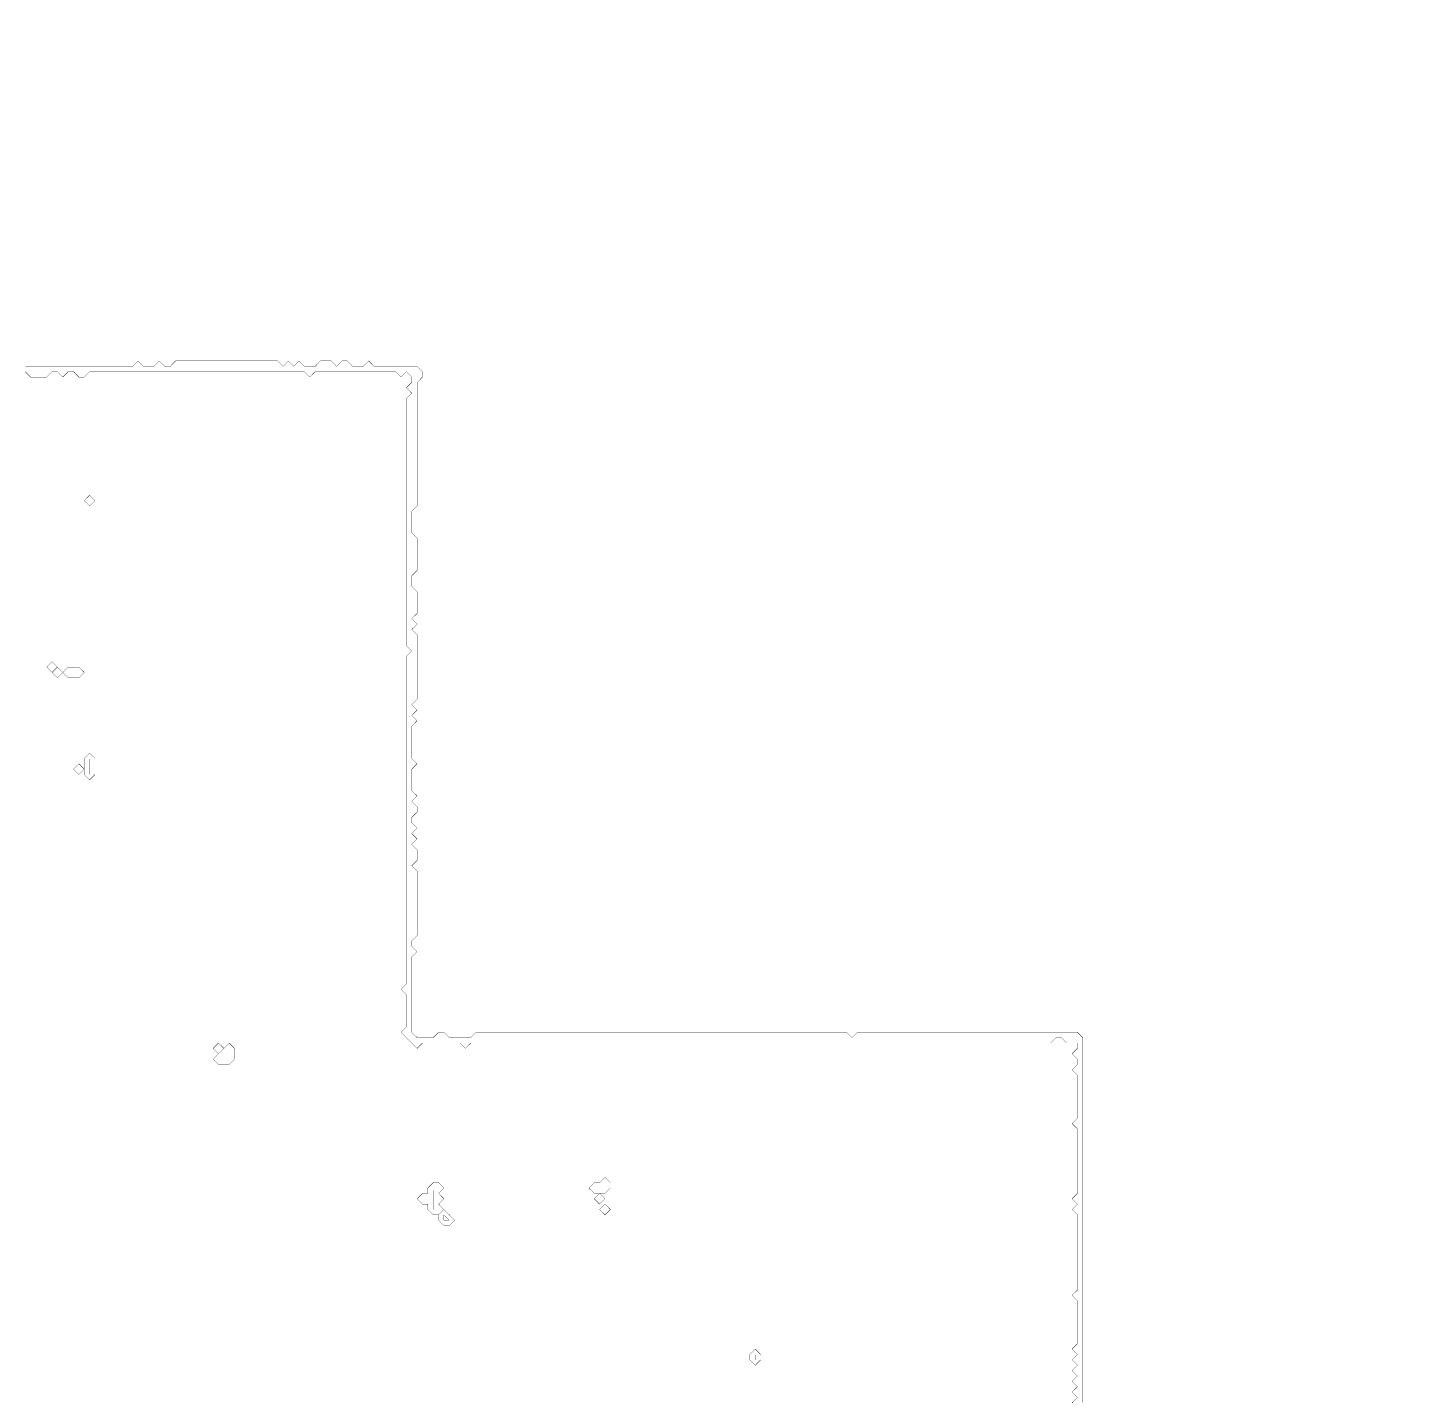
# Model space of a CAD drawing. Header units: metres. Extents: x 0 to 4931, y -4931 to 0.
# Drawn here: x 2427 to 4931, y -2465 to 0 of the extents above; entities that cross this region are included whole.
import ezdxf

# ---------------------------------------------------------------- set-up
doc = ezdxf.new("R2010")
doc.units = ezdxf.units.M
doc.layers.add('conductor', color=1, linetype='Continuous')
doc.layers.add('substrate', color=5, linetype='Continuous')

msp = doc.modelspace()

# ---------------------------------------------------------------- linework, layer by layer
at = {"layer": 'conductor', "const_width": 0.5}
msp.add_lwpolyline([(4303.2, -2470), (4312.9, -2460.4), (4303.2, -2450.7), (4312.9, -2441.1), (4303.2, -2431.4), (4312.9, -2421.8), (4303.2, -2412.1), (4312.9, -2402.5), (4303.2, -2392.8), (4312.9, -2383.2), (4303.2, -2373.5), (4312.9, -2363.9), (4312.9, -2354.2), (4312.9, -2344.6), (4312.9, -2334.9), (4312.9, -2325.3), (4312.9, -2315.6), (4312.9, -2306), (4312.9, -2296.3), (4312.9, -2286.7), (4303.2, -2277), (4312.9, -2267.4), (4312.9, -2257.7), (4312.9, -2248.1), (4312.9, -2238.4), (4312.9, -2228.8), (4312.9, -2219.1), (4312.9, -2209.5), (4312.9, -2199.8), (4312.9, -2190.2), (4312.9, -2180.5), (4312.9, -2170.9), (4312.9, -2161.2), (4312.9, -2151.6), (4312.9, -2142), (4312.9, -2132.3), (4303.2, -2122.7), (4312.9, -2113), (4303.2, -2103.4), (4312.9, -2093.7), (4312.9, -2084.1), (4312.9, -2074.4), (4312.9, -2064.8), (4312.9, -2055.1), (4312.9, -2045.5), (4312.9, -2035.8), (4312.9, -2026.2), (4312.9, -2016.5), (4312.9, -2006.9), (4312.9, -1997.2), (4312.9, -1987.6), (4312.9, -1977.9), (4303.2, -1968.3), (4312.9, -1958.6), (4312.9, -1949), (4312.9, -1939.3), (4312.9, -1929.7), (4312.9, -1920), (4312.9, -1910.4), (4312.9, -1900.7), (4312.9, -1891.1), (4312.9, -1881.4), (4303.2, -1871.8), (4312.9, -1862.1), (4312.9, -1852.5), (4303.2, -1842.9), (4312.9, -1833.2), (4312.9, -1823.6), (4303.2, -1823.6), (4293.6, -1823.6), (4283.9, -1813.9), (4274.3, -1813.9), (4264.6, -1823.6), (4255, -1823.6), (4245.3, -1823.6), (4235.7, -1823.6), (4226, -1823.6), (4216.4, -1823.6), (4206.7, -1823.6), (4197.1, -1823.6), (4187.4, -1823.6), (4177.8, -1823.6), (4168.1, -1823.6), (4158.5, -1823.6), (4148.8, -1823.6), (4139.2, -1823.6), (4129.5, -1823.6), (4119.9, -1823.6), (4110.2, -1823.6), (4100.6, -1823.6), (4090.9, -1823.6), (4081.3, -1823.6), (4071.6, -1823.6), (4062, -1823.6), (4052.3, -1823.6), (4042.7, -1823.6), (4033, -1823.6), (4023.4, -1823.6), (4013.8, -1823.6), (4004.1, -1823.6), (3994.5, -1823.6), (3984.8, -1823.6), (3975.2, -1823.6), (3965.5, -1823.6), (3955.9, -1823.6), (3946.2, -1823.6), (3936.6, -1823.6), (3926.9, -1823.6), (3917.3, -1823.6), (3907.6, -1823.6), (3898, -1823.6), (3888.3, -1823.6), (3878.7, -1823.6), (3869, -1823.6), (3859.4, -1823.6), (3849.7, -1823.6), (3840.1, -1823.6), (3830.4, -1823.6), (3820.8, -1823.6), (3811.1, -1823.6), (3801.5, -1823.6), (3791.8, -1823.6), (3782.2, -1823.6), (3772.5, -1823.6), (3762.9, -1823.6), (3753.2, -1823.6), (3743.6, -1823.6), (3733.9, -1823.6), (3724.3, -1823.6), (3714.6, -1823.6), (3705, -1823.6), (3695.4, -1823.6), (3685.7, -1823.6), (3676.1, -1823.6), (3666.4, -1823.6), (3656.8, -1823.6), (3647.1, -1823.6), (3637.5, -1823.6), (3627.8, -1823.6), (3618.2, -1823.6), (3608.5, -1823.6), (3598.9, -1823.6), (3589.2, -1823.6), (3579.6, -1823.6), (3569.9, -1823.6), (3560.3, -1823.6), (3550.6, -1823.6), (3541, -1823.6), (3531.3, -1823.6), (3521.7, -1823.6), (3512, -1823.6), (3502.4, -1823.6), (3492.7, -1823.6), (3483.1, -1823.6), (3473.4, -1823.6), (3463.8, -1823.6), (3454.1, -1823.6), (3444.5, -1823.6), (3434.8, -1823.6), (3425.2, -1823.6), (3415.5, -1823.6), (3405.9, -1823.6), (3396.2, -1823.6), (3386.6, -1823.6), (3377, -1823.6), (3367.3, -1823.6), (3357.7, -1823.6), (3348, -1823.6), (3338.4, -1823.6), (3328.7, -1823.6), (3319.1, -1823.6), (3309.4, -1823.6), (3299.8, -1823.6), (3290.1, -1823.6), (3280.5, -1823.6), (3270.8, -1823.6), (3261.2, -1823.6), (3251.5, -1823.6), (3241.9, -1823.6), (3232.2, -1823.6), (3222.6, -1823.6), (3212.9, -1833.2), (3203.3, -1823.6), (3193.6, -1823.6), (3184, -1823.6), (3174.3, -1823.6), (3164.7, -1823.6), (3155, -1823.6), (3145.4, -1823.6), (3135.7, -1823.6), (3126.1, -1833.2), (3116.4, -1823.6), (3106.8, -1813.9), (3097.1, -1804.3), (3106.8, -1794.6), (3106.8, -1785), (3106.8, -1775.3), (3106.8, -1765.7), (3106.8, -1756), (3106.8, -1746.4), (3106.8, -1736.7), (3097.1, -1727.1), (3106.8, -1717.4), (3106.8, -1707.8), (3106.8, -1698.1), (3106.8, -1688.5), (3106.8, -1678.8), (3106.8, -1669.2), (3106.8, -1659.5), (3106.8, -1649.9), (3106.8, -1640.2), (3106.8, -1630.6), (3106.8, -1620.9), (3106.8, -1611.3), (3106.8, -1601.6), (3106.8, -1592), (3106.8, -1582.3), (3106.8, -1572.7), (3106.8, -1563), (3106.8, -1553.4), (3106.8, -1543.8), (3106.8, -1534.1), (3106.8, -1524.5), (3106.8, -1514.8), (3106.8, -1505.2), (3106.8, -1495.5), (3106.8, -1485.9), (3106.8, -1476.2), (3106.8, -1466.6), (3106.8, -1456.9), (3106.8, -1447.3), (3106.8, -1437.6), (3106.8, -1428), (3106.8, -1418.3), (3106.8, -1408.7), (3106.8, -1399), (3106.8, -1389.4), (3106.8, -1379.7), (3106.8, -1370.1), (3106.8, -1360.4), (3106.8, -1350.8), (3106.8, -1341.1), (3106.8, -1331.5), (3106.8, -1321.8), (3106.8, -1312.2), (3106.8, -1302.5), (3106.8, -1292.9), (3106.8, -1283.2), (3106.8, -1273.6), (3106.8, -1263.9), (3106.8, -1254.3), (3106.8, -1244.6), (3106.8, -1235), (3106.8, -1225.4), (3106.8, -1215.7), (3106.8, -1206.1), (3106.8, -1196.4), (3106.8, -1186.8), (3106.8, -1177.1), (3106.8, -1167.5), (3106.8, -1157.8), (3106.8, -1148.2), (3106.8, -1138.5), (3106.8, -1128.9), (3116.4, -1119.2), (3106.8, -1109.6), (3106.8, -1099.9), (3106.8, -1090.3), (3106.8, -1080.6), (3106.8, -1071), (3106.8, -1061.3), (3106.8, -1051.7), (3106.8, -1042), (3106.8, -1032.4), (3106.8, -1022.7), (3106.8, -1013.1), (3106.8, -1003.4), (3106.8, -993.8), (3106.8, -984.1), (3106.8, -974.5), (3106.8, -964.8), (3106.8, -955.2), (3106.8, -945.5), (3106.8, -935.9), (3106.8, -926.2), (3106.8, -916.6), (3106.8, -907), (3106.8, -897.3), (3106.8, -887.7), (3106.8, -878), (3106.8, -868.4), (3106.8, -858.7), (3106.8, -849.1), (3106.8, -839.4), (3106.8, -829.8), (3106.8, -820.1), (3106.8, -810.5), (3106.8, -800.8), (3106.8, -791.2), (3106.8, -781.5), (3106.8, -771.9), (3106.8, -762.2), (3106.8, -752.6), (3106.8, -742.9), (3106.8, -733.3), (3106.8, -723.6), (3106.8, -714), (3106.8, -704.3), (3106.8, -694.7), (3106.8, -685), (3106.8, -675.4), (3106.8, -665.7), (3116.4, -656.1), (3106.8, -646.4), (3116.4, -636.8), (3116.4, -627.1), (3106.8, -617.5), (3097.1, -627.1), (3087.5, -617.5), (3077.9, -617.5), (3068.2, -617.5), (3058.6, -617.5), (3048.9, -617.5), (3039.3, -617.5), (3029.6, -617.5), (3020, -617.5), (3010.3, -617.5), (3000.7, -617.5), (2991, -617.5), (2981.4, -617.5), (2971.7, -617.5), (2962.1, -617.5), (2952.4, -617.5), (2942.8, -617.5), (2933.1, -627.1), (2923.5, -617.5), (2913.8, -617.5), (2904.2, -617.5), (2894.5, -617.5), (2884.9, -617.5), (2875.2, -617.5), (2865.6, -617.5), (2855.9, -617.5), (2846.3, -617.5), (2836.6, -617.5), (2827, -617.5), (2817.3, -617.5), (2807.7, -617.5), (2798, -617.5), (2788.4, -617.5), (2778.8, -617.5), (2769.1, -617.5), (2759.5, -617.5), (2749.8, -617.5), (2740.2, -617.5), (2730.5, -617.5), (2720.9, -617.5), (2711.2, -617.5), (2701.6, -617.5), (2691.9, -617.5), (2682.3, -617.5), (2672.6, -617.5), (2663, -617.5), (2653.3, -617.5), (2643.7, -617.5), (2634, -617.5), (2624.4, -617.5), (2614.7, -617.5), (2605.1, -617.5), (2595.4, -617.5), (2585.8, -617.5), (2576.1, -617.5), (2566.5, -617.5), (2556.8, -617.5), (2547.2, -617.5), (2537.5, -617.5), (2527.9, -627.1), (2518.2, -627.1), (2508.6, -617.5), (2498.9, -617.5), (2489.3, -627.1), (2479.6, -617.5), (2470, -617.5), (2460.4, -627.1), (2450.7, -627.1), (2441.1, -627.1), (2431.4, -627.1), (2421.8, -617.5)], dxfattribs=at)
for points in [[(2527.9, -849.1), (2537.5, -839.4), (2547.2, -849.1), (2537.5, -858.7)], [(2460.4, -1148.2), (2470, -1138.5), (2479.6, -1148.2), (2470, -1157.8)], [(2470, -1157.8), (2479.6, -1148.2), (2489.3, -1157.8), (2479.6, -1167.5)], [(2489.3, -1157.8), (2498.9, -1148.2), (2508.6, -1148.2), (2518.2, -1148.2), (2527.9, -1157.8), (2518.2, -1167.5), (2508.6, -1167.5), (2498.9, -1167.5)], [(2508.6, -1331.5), (2518.2, -1321.8), (2527.9, -1331.5), (2518.2, -1341.1)], [(2527.9, -1312.2), (2537.5, -1302.5), (2547.2, -1312.2), (2547.2, -1321.8), (2547.2, -1331.5), (2547.2, -1341.1), (2537.5, -1350.8), (2527.9, -1341.1), (2527.9, -1331.5), (2527.9, -1321.8)], [(2778.8, -1833.2), (2788.4, -1823.6), (2798, -1833.2), (2798, -1842.9), (2798, -1852.5), (2788.4, -1862.1), (2778.8, -1862.1), (2769.1, -1862.1), (2759.5, -1852.5), (2769.1, -1842.9)], [(2759.5, -1833.2), (2769.1, -1823.6), (2778.8, -1833.2), (2769.1, -1842.9)], [(3145.4, -2084.1), (3155, -2074.4), (3164.7, -2074.4), (3174.3, -2084.1), (3164.7, -2093.7), (3174.3, -2103.4), (3164.7, -2113), (3174.3, -2122.7), (3164.7, -2132.3), (3155, -2132.3), (3145.4, -2122.7), (3145.4, -2113), (3135.7, -2113), (3126.1, -2103.4), (3135.7, -2093.7), (3145.4, -2093.7)], [(3454.1, -2074.4), (3463.8, -2064.8), (3473.4, -2074.4), (3473.4, -2084.1), (3463.8, -2093.7), (3454.1, -2093.7), (3444.5, -2093.7), (3434.8, -2084.1), (3444.5, -2074.4)], [(3444.5, -2103.4), (3454.1, -2093.7), (3463.8, -2103.4), (3454.1, -2113)], [(3164.7, -2132.3), (3174.3, -2122.7), (3184, -2132.3), (3193.6, -2142), (3184, -2151.6), (3174.3, -2151.6), (3164.7, -2142)], [(3454.1, -2122.7), (3463.8, -2113), (3473.4, -2122.7), (3463.8, -2132.3)], [(3724.3, -2383.2), (3733.9, -2373.5), (3743.6, -2383.2), (3743.6, -2392.8), (3733.9, -2402.5), (3724.3, -2392.8)]]:
    msp.add_lwpolyline(points, close=True, dxfattribs=at)
at = {"layer": 'substrate', "const_width": 0.5}
for points in [[(4930.4, -2470), (4930.4, -2460.4), (4930.4, -2450.7), (4930.4, -2441.1), (4930.4, -2431.4), (4930.4, -2421.8), (4930.4, -2412.1), (4930.4, -2402.5), (4930.4, -2392.8), (4930.4, -2383.2), (4930.4, -2373.5), (4930.4, -2363.9), (4930.4, -2354.2), (4930.4, -2344.6), (4930.4, -2334.9), (4930.4, -2325.3), (4930.4, -2315.6), (4930.4, -2306), (4930.4, -2296.3), (4930.4, -2286.7), (4930.4, -2277), (4930.4, -2267.4), (4930.4, -2257.7), (4930.4, -2248.1), (4930.4, -2238.4), (4930.4, -2228.8), (4930.4, -2219.1), (4930.4, -2209.5), (4930.4, -2199.8), (4930.4, -2190.2), (4930.4, -2180.5), (4930.4, -2170.9), (4930.4, -2161.2), (4930.4, -2151.6), (4930.4, -2142), (4930.4, -2132.3), (4930.4, -2122.7), (4930.4, -2113), (4930.4, -2103.4), (4930.4, -2093.7), (4930.4, -2084.1), (4930.4, -2074.4), (4930.4, -2064.8), (4930.4, -2055.1), (4930.4, -2045.5), (4930.4, -2035.8), (4930.4, -2026.2), (4930.4, -2016.5), (4930.4, -2006.9), (4930.4, -1997.2), (4930.4, -1987.6), (4930.4, -1977.9), (4930.4, -1968.3), (4930.4, -1958.6), (4930.4, -1949), (4930.4, -1939.3), (4930.4, -1929.7), (4930.4, -1920), (4930.4, -1910.4), (4930.4, -1900.7), (4930.4, -1891.1), (4930.4, -1881.4), (4930.4, -1871.8), (4930.4, -1862.1), (4930.4, -1852.5), (4930.4, -1842.9), (4930.4, -1833.2), (4930.4, -1823.6), (4930.4, -1813.9), (4930.4, -1804.3), (4930.4, -1794.6), (4930.4, -1785), (4930.4, -1775.3), (4930.4, -1765.7), (4930.4, -1756), (4930.4, -1746.4), (4930.4, -1736.7), (4930.4, -1727.1), (4930.4, -1717.4), (4930.4, -1707.8), (4930.4, -1698.1), (4930.4, -1688.5), (4930.4, -1678.8), (4930.4, -1669.2), (4930.4, -1659.5), (4930.4, -1649.9), (4930.4, -1640.2), (4930.4, -1630.6), (4930.4, -1620.9), (4930.4, -1611.3), (4930.4, -1601.6), (4930.4, -1592), (4930.4, -1582.3), (4930.4, -1572.7), (4930.4, -1563), (4930.4, -1553.4), (4930.4, -1543.8), (4930.4, -1534.1), (4930.4, -1524.5), (4930.4, -1514.8), (4930.4, -1505.2), (4930.4, -1495.5), (4930.4, -1485.9), (4930.4, -1476.2), (4930.4, -1466.6), (4930.4, -1456.9), (4930.4, -1447.3), (4930.4, -1437.6), (4930.4, -1428), (4930.4, -1418.3), (4930.4, -1408.7), (4930.4, -1399), (4930.4, -1389.4), (4930.4, -1379.7), (4930.4, -1370.1), (4930.4, -1360.4), (4930.4, -1350.8), (4930.4, -1341.1), (4930.4, -1331.5), (4930.4, -1321.8), (4930.4, -1312.2), (4930.4, -1302.5), (4930.4, -1292.9), (4930.4, -1283.2), (4930.4, -1273.6), (4930.4, -1263.9), (4930.4, -1254.3), (4930.4, -1244.6), (4930.4, -1235), (4930.4, -1225.4), (4930.4, -1215.7), (4930.4, -1206.1), (4930.4, -1196.4), (4930.4, -1186.8), (4930.4, -1177.1), (4930.4, -1167.5), (4930.4, -1157.8), (4930.4, -1148.2), (4930.4, -1138.5), (4930.4, -1128.9), (4930.4, -1119.2), (4930.4, -1109.6), (4930.4, -1099.9), (4930.4, -1090.3), (4930.4, -1080.6), (4930.4, -1071), (4930.4, -1061.3), (4930.4, -1051.7), (4930.4, -1042), (4930.4, -1032.4), (4930.4, -1022.7), (4930.4, -1013.1), (4930.4, -1003.4), (4930.4, -993.8), (4930.4, -984.1), (4930.4, -974.5), (4930.4, -964.8), (4930.4, -955.2), (4930.4, -945.5), (4930.4, -935.9), (4930.4, -926.2), (4930.4, -916.6), (4930.4, -907), (4930.4, -897.3), (4930.4, -887.7), (4930.4, -878), (4930.4, -868.4), (4930.4, -858.7), (4930.4, -849.1), (4930.4, -839.4), (4930.4, -829.8), (4930.4, -820.1), (4930.4, -810.5), (4930.4, -800.8), (4930.4, -791.2), (4930.4, -781.5), (4930.4, -771.9), (4930.4, -762.2), (4930.4, -752.6), (4930.4, -742.9), (4930.4, -733.3), (4930.4, -723.6), (4930.4, -714), (4930.4, -704.3), (4930.4, -694.7), (4930.4, -685), (4930.4, -675.4), (4930.4, -665.7), (4930.4, -656.1), (4930.4, -646.4), (4930.4, -636.8), (4930.4, -627.1), (4930.4, -617.5), (4930.4, -607.9), (4930.4, -598.2), (4930.4, -588.6), (4930.4, -578.9), (4930.4, -569.3), (4930.4, -559.6), (4930.4, -550), (4930.4, -540.3), (4930.4, -530.7), (4930.4, -521), (4930.4, -511.4), (4930.4, -501.7), (4930.4, -492.1), (4930.4, -482.4), (4930.4, -472.8), (4930.4, -463.1), (4930.4, -453.5), (4930.4, -443.8), (4930.4, -434.2), (4930.4, -424.5), (4930.4, -414.9), (4930.4, -405.2), (4930.4, -395.6), (4930.4, -385.9), (4930.4, -376.3), (4930.4, -366.6), (4930.4, -357), (4930.4, -347.3), (4930.4, -337.7), (4930.4, -328), (4930.4, -318.4), (4930.4, -308.8), (4930.4, -299.1), (4930.4, -289.5), (4930.4, -279.8), (4930.4, -270.2), (4930.4, -260.5), (4930.4, -250.9), (4930.4, -241.2), (4930.4, -231.6), (4930.4, -221.9), (4930.4, -212.3), (4930.4, -202.6), (4930.4, -193), (4930.4, -183.3), (4930.4, -173.7), (4930.4, -164), (4930.4, -154.4), (4930.4, -144.7), (4930.4, -135.1), (4930.4, -125.4), (4930.4, -115.8), (4930.4, -106.1), (4930.4, -96.5), (4930.4, -86.8), (4930.4, -77.2), (4930.4, -67.5), (4930.4, -57.9), (4930.4, -48.2), (4930.4, -38.6), (4930.4, -28.9), (4930.4, -19.3), (4930.4, -9.6), (4930.4, 0), (4920.7, 0), (4911.1, 0), (4901.4, 0), (4891.8, 0), (4882.1, 0), (4872.5, 0), (4862.8, 0), (4853.2, 0), (4843.5, 0), (4833.9, 0), (4824.2, 0), (4814.6, 0), (4804.9, 0), (4795.3, 0), (4785.6, 0), (4776, 0), (4766.3, 0), (4756.7, 0), (4747, 0), (4737.4, 0), (4727.7, 0), (4718.1, 0), (4708.4, 0), (4698.8, 0), (4689.1, 0), (4679.5, 0), (4669.8, 0), (4660.2, 0), (4650.5, 0), (4640.9, 0), (4631.2, 0), (4621.6, 0), (4612, 0), (4602.3, 0), (4592.7, 0), (4583, 0), (4573.4, 0), (4563.7, 0), (4554.1, 0), (4544.4, 0), (4534.8, 0), (4525.1, 0), (4515.5, 0), (4505.8, 0), (4496.2, 0), (4486.5, 0), (4476.9, 0), (4467.2, 0), (4457.6, 0), (4447.9, 0), (4438.3, 0), (4428.6, 0), (4419, 0), (4409.3, 0), (4399.7, 0), (4390, 0), (4380.4, 0), (4370.7, 0), (4361.1, 0), (4351.4, 0), (4341.8, 0), (4332.1, 0), (4322.5, 0), (4312.9, 0), (4303.2, 0), (4293.6, 0), (4283.9, 0), (4274.3, 0), (4264.6, 0), (4255, 0), (4245.3, 0), (4235.7, 0), (4226, 0), (4216.4, 0), (4206.7, 0), (4197.1, 0), (4187.4, 0), (4177.8, 0), (4168.1, 0), (4158.5, 0), (4148.8, 0), (4139.2, 0), (4129.5, 0), (4119.9, 0), (4110.2, 0), (4100.6, 0), (4090.9, 0), (4081.3, 0), (4071.6, 0), (4062, 0), (4052.3, 0), (4042.7, 0), (4033, 0), (4023.4, 0), (4013.8, 0), (4004.1, 0), (3994.5, 0), (3984.8, 0), (3975.2, 0), (3965.5, 0), (3955.9, 0), (3946.2, 0), (3936.6, 0), (3926.9, 0), (3917.3, 0), (3907.6, 0), (3898, 0), (3888.3, 0), (3878.7, 0), (3869, 0), (3859.4, 0), (3849.7, 0), (3840.1, 0), (3830.4, 0), (3820.8, 0), (3811.1, 0), (3801.5, 0), (3791.8, 0), (3782.2, 0), (3772.5, 0), (3762.9, 0), (3753.2, 0), (3743.6, 0), (3733.9, 0), (3724.3, 0), (3714.6, 0), (3705, 0), (3695.4, 0), (3685.7, 0), (3676.1, 0), (3666.4, 0), (3656.8, 0), (3647.1, 0), (3637.5, 0), (3627.8, 0), (3618.2, 0), (3608.5, 0), (3598.9, 0), (3589.2, 0), (3579.6, 0), (3569.9, 0), (3560.3, 0), (3550.6, 0), (3541, 0), (3531.3, 0), (3521.7, 0), (3512, 0), (3502.4, 0), (3492.7, 0), (3483.1, 0), (3473.4, 0), (3463.8, 0), (3454.1, 0), (3444.5, 0), (3434.8, 0), (3425.2, 0), (3415.5, 0), (3405.9, 0), (3396.2, 0), (3386.6, 0), (3377, 0), (3367.3, 0), (3357.7, 0), (3348, 0), (3338.4, 0), (3328.7, 0), (3319.1, 0), (3309.4, 0), (3299.8, 0), (3290.1, 0), (3280.5, 0), (3270.8, 0), (3261.2, 0), (3251.5, 0), (3241.9, 0), (3232.2, 0), (3222.6, 0), (3212.9, 0), (3203.3, 0), (3193.6, 0), (3184, 0), (3174.3, 0), (3164.7, 0), (3155, 0), (3145.4, 0), (3135.7, 0), (3126.1, 0), (3116.4, 0), (3106.8, 0), (3097.1, 0), (3087.5, 0), (3077.9, 0), (3068.2, 0), (3058.6, 0), (3048.9, 0), (3039.3, 0), (3029.6, 0), (3020, 0), (3010.3, 0), (3000.7, 0), (2991, 0), (2981.4, 0), (2971.7, 0), (2962.1, 0), (2952.4, 0), (2942.8, 0), (2933.1, 0), (2923.5, 0), (2913.8, 0), (2904.2, 0), (2894.5, 0), (2884.9, 0), (2875.2, 0), (2865.6, 0), (2855.9, 0), (2846.3, 0), (2836.6, 0), (2827, 0), (2817.3, 0), (2807.7, 0), (2798, 0), (2788.4, 0), (2778.8, 0), (2769.1, 0), (2759.5, 0), (2749.8, 0), (2740.2, 0), (2730.5, 0), (2720.9, 0), (2711.2, 0), (2701.6, 0), (2691.9, 0), (2682.3, 0), (2672.6, 0), (2663, 0), (2653.3, 0), (2643.7, 0), (2634, 0), (2624.4, 0), (2614.7, 0), (2605.1, 0), (2595.4, 0), (2585.8, 0), (2576.1, 0), (2566.5, 0), (2556.8, 0), (2547.2, 0), (2537.5, 0), (2527.9, 0), (2518.2, 0), (2508.6, 0), (2498.9, 0), (2489.3, 0), (2479.6, 0), (2470, 0), (2460.4, 0), (2450.7, 0), (2441.1, 0), (2431.4, 0), (2421.8, 0)], [(2421.8, -607.9), (2431.4, -607.9), (2441.1, -607.9), (2450.7, -607.9), (2460.4, -607.9), (2470, -607.9), (2479.6, -607.9), (2489.3, -607.9), (2498.9, -607.9), (2508.6, -607.9), (2518.2, -607.9), (2527.9, -607.9), (2537.5, -607.9), (2547.2, -607.9), (2556.8, -607.9), (2566.5, -607.9), (2576.1, -607.9), (2585.8, -607.9), (2595.4, -607.9), (2605.1, -607.9), (2614.7, -607.9), (2624.4, -598.2), (2634, -607.9), (2643.7, -607.9), (2653.3, -607.9), (2663, -598.2), (2672.6, -607.9), (2682.3, -607.9), (2691.9, -598.2), (2701.6, -598.2), (2711.2, -598.2), (2720.9, -598.2), (2730.5, -598.2), (2740.2, -598.2), (2749.8, -598.2), (2759.5, -598.2), (2769.1, -598.2), (2778.8, -598.2), (2788.4, -598.2), (2798, -598.2), (2807.7, -598.2), (2817.3, -598.2), (2827, -598.2), (2836.6, -598.2), (2846.3, -598.2), (2855.9, -598.2), (2865.6, -598.2), (2875.2, -598.2), (2884.9, -607.9), (2894.5, -598.2), (2904.2, -607.9), (2913.8, -598.2), (2923.5, -607.9), (2933.1, -607.9), (2942.8, -607.9), (2952.4, -598.2), (2962.1, -598.2), (2971.7, -598.2), (2981.4, -607.9), (2991, -598.2), (3000.7, -598.2), (3010.3, -607.9), (3020, -607.9), (3029.6, -607.9), (3039.3, -598.2), (3048.9, -607.9), (3058.6, -607.9), (3068.2, -607.9), (3077.9, -607.9), (3087.5, -607.9), (3097.1, -607.9), (3106.8, -607.9), (3116.4, -607.9), (3126.1, -607.9), (3135.7, -617.5), (3135.7, -627.1), (3126.1, -636.8), (3126.1, -646.4), (3126.1, -656.1), (3126.1, -665.7), (3126.1, -675.4), (3126.1, -685), (3126.1, -694.7), (3126.1, -704.3), (3126.1, -714), (3126.1, -723.6), (3126.1, -733.3), (3126.1, -742.9), (3126.1, -752.6), (3126.1, -762.2), (3126.1, -771.9), (3126.1, -781.5), (3126.1, -791.2), (3126.1, -800.8), (3126.1, -810.5), (3126.1, -820.1), (3126.1, -829.8), (3126.1, -839.4), (3126.1, -849.1), (3126.1, -858.7), (3116.4, -868.4), (3116.4, -878), (3116.4, -887.7), (3116.4, -897.3), (3116.4, -907), (3126.1, -916.6), (3126.1, -926.2), (3126.1, -935.9), (3126.1, -945.5), (3126.1, -955.2), (3126.1, -964.8), (3126.1, -974.5), (3116.4, -984.1), (3116.4, -993.8), (3116.4, -1003.4), (3126.1, -1013.1), (3126.1, -1022.7), (3126.1, -1032.4), (3126.1, -1042), (3126.1, -1051.7), (3116.4, -1061.3), (3126.1, -1071), (3116.4, -1080.6), (3126.1, -1090.3), (3126.1, -1099.9), (3126.1, -1109.6), (3126.1, -1119.2), (3126.1, -1128.9), (3126.1, -1138.5), (3126.1, -1148.2), (3126.1, -1157.8), (3126.1, -1167.5), (3126.1, -1177.1), (3126.1, -1186.8), (3126.1, -1196.4), (3126.1, -1206.1), (3116.4, -1215.7), (3126.1, -1225.4), (3116.4, -1235), (3126.1, -1244.6), (3116.4, -1254.3), (3116.4, -1263.9), (3116.4, -1273.6), (3116.4, -1283.2), (3116.4, -1292.9), (3116.4, -1302.5), (3116.4, -1312.2), (3126.1, -1321.8), (3116.4, -1331.5), (3116.4, -1341.1), (3116.4, -1350.8), (3116.4, -1360.4), (3116.4, -1370.1), (3126.1, -1379.7), (3116.4, -1389.4), (3126.1, -1399), (3126.1, -1408.7), (3116.4, -1418.3), (3116.4, -1428), (3126.1, -1437.6), (3116.4, -1447.3), (3126.1, -1456.9), (3116.4, -1466.6), (3126.1, -1476.2), (3126.1, -1485.9), (3126.1, -1495.5), (3116.4, -1505.2), (3126.1, -1514.8), (3126.1, -1524.5), (3126.1, -1534.1), (3126.1, -1543.8), (3126.1, -1553.4), (3126.1, -1563), (3126.1, -1572.7), (3126.1, -1582.3), (3126.1, -1592), (3126.1, -1601.6), (3126.1, -1611.3), (3126.1, -1620.9), (3126.1, -1630.6), (3116.4, -1640.2), (3116.4, -1649.9), (3126.1, -1659.5), (3116.4, -1669.2), (3116.4, -1678.8), (3116.4, -1688.5), (3116.4, -1698.1), (3116.4, -1707.8), (3116.4, -1717.4), (3116.4, -1727.1), (3116.4, -1736.7), (3116.4, -1746.4), (3116.4, -1756), (3116.4, -1765.7), (3116.4, -1775.3), (3116.4, -1785), (3116.4, -1794.6), (3116.4, -1804.3), (3126.1, -1813.9), (3135.7, -1813.9), (3145.4, -1813.9), (3155, -1813.9), (3164.7, -1804.3), (3174.3, -1804.3), (3184, -1813.9), (3193.6, -1813.9), (3203.3, -1813.9), (3212.9, -1813.9), (3222.6, -1813.9), (3232.2, -1804.3), (3241.9, -1804.3), (3251.5, -1804.3), (3261.2, -1804.3), (3270.8, -1804.3), (3280.5, -1804.3), (3290.1, -1804.3), (3299.8, -1804.3), (3309.4, -1804.3), (3319.1, -1804.3), (3328.7, -1804.3), (3338.4, -1804.3), (3348, -1804.3), (3357.7, -1804.3), (3367.3, -1804.3), (3377, -1804.3), (3386.6, -1804.3), (3396.2, -1804.3), (3405.9, -1804.3), (3415.5, -1804.3), (3425.2, -1804.3), (3434.8, -1804.3), (3444.5, -1804.3), (3454.1, -1804.3), (3463.8, -1804.3), (3473.4, -1804.3), (3483.1, -1804.3), (3492.7, -1804.3), (3502.4, -1804.3), (3512, -1804.3), (3521.7, -1804.3), (3531.3, -1804.3), (3541, -1804.3), (3550.6, -1804.3), (3560.3, -1804.3), (3569.9, -1804.3), (3579.6, -1804.3), (3589.2, -1804.3), (3598.9, -1804.3), (3608.5, -1804.3), (3618.2, -1804.3), (3627.8, -1804.3), (3637.5, -1804.3), (3647.1, -1804.3), (3656.8, -1804.3), (3666.4, -1804.3), (3676.1, -1804.3), (3685.7, -1804.3), (3695.4, -1804.3), (3705, -1804.3), (3714.6, -1804.3), (3724.3, -1804.3), (3733.9, -1804.3), (3743.6, -1804.3), (3753.2, -1804.3), (3762.9, -1804.3), (3772.5, -1804.3), (3782.2, -1804.3), (3791.8, -1804.3), (3801.5, -1804.3), (3811.1, -1804.3), (3820.8, -1804.3), (3830.4, -1804.3), (3840.1, -1804.3), (3849.7, -1804.3), (3859.4, -1804.3), (3869, -1804.3), (3878.7, -1804.3), (3888.3, -1804.3), (3898, -1804.3), (3907.6, -1813.9), (3917.3, -1804.3), (3926.9, -1804.3), (3936.6, -1804.3), (3946.2, -1804.3), (3955.9, -1804.3), (3965.5, -1804.3), (3975.2, -1804.3), (3984.8, -1804.3), (3994.5, -1804.3), (4004.1, -1804.3), (4013.8, -1804.3), (4023.4, -1804.3), (4033, -1804.3), (4042.7, -1804.3), (4052.3, -1804.3), (4062, -1804.3), (4071.6, -1804.3), (4081.3, -1804.3), (4090.9, -1804.3), (4100.6, -1804.3), (4110.2, -1804.3), (4119.9, -1804.3), (4129.5, -1804.3), (4139.2, -1804.3), (4148.8, -1804.3), (4158.5, -1804.3), (4168.1, -1804.3), (4177.8, -1804.3), (4187.4, -1804.3), (4197.1, -1804.3), (4206.7, -1804.3), (4216.4, -1804.3), (4226, -1804.3), (4235.7, -1804.3), (4245.3, -1804.3), (4255, -1804.3), (4264.6, -1804.3), (4274.3, -1804.3), (4283.9, -1804.3), (4293.6, -1804.3), (4303.2, -1804.3), (4312.9, -1804.3), (4322.5, -1813.9), (4322.5, -1823.6), (4322.5, -1833.2), (4322.5, -1842.9), (4322.5, -1852.5), (4322.5, -1862.1), (4322.5, -1871.8), (4322.5, -1881.4), (4322.5, -1891.1), (4322.5, -1900.7), (4322.5, -1910.4), (4322.5, -1920), (4322.5, -1929.7), (4322.5, -1939.3), (4322.5, -1949), (4322.5, -1958.6), (4322.5, -1968.3), (4322.5, -1977.9), (4322.5, -1987.6), (4322.5, -1997.2), (4322.5, -2006.9), (4322.5, -2016.5), (4322.5, -2026.2), (4322.5, -2035.8), (4322.5, -2045.5), (4322.5, -2055.1), (4322.5, -2064.8), (4322.5, -2074.4), (4322.5, -2084.1), (4322.5, -2093.7), (4322.5, -2103.4), (4322.5, -2113), (4322.5, -2122.7), (4322.5, -2132.3), (4322.5, -2142), (4322.5, -2151.6), (4322.5, -2161.2), (4322.5, -2170.9), (4322.5, -2180.5), (4322.5, -2190.2), (4322.5, -2199.8), (4322.5, -2209.5), (4322.5, -2219.1), (4322.5, -2228.8), (4322.5, -2238.4), (4322.5, -2248.1), (4322.5, -2257.7), (4322.5, -2267.4), (4322.5, -2277), (4322.5, -2286.7), (4322.5, -2296.3), (4322.5, -2306), (4322.5, -2315.6), (4322.5, -2325.3), (4322.5, -2334.9), (4322.5, -2344.6), (4322.5, -2354.2), (4322.5, -2363.9), (4322.5, -2373.5), (4322.5, -2383.2), (4322.5, -2392.8), (4322.5, -2402.5), (4322.5, -2412.1), (4322.5, -2421.8), (4322.5, -2431.4), (4322.5, -2441.1), (4322.5, -2450.7), (4322.5, -2460.4), (4322.5, -2470)]]:
    msp.add_lwpolyline(points, dxfattribs=at)
for points in [[(2537.5, -849.1)], [(2498.9, -1157.8)], [(2537.5, -1312.2), (2537.5, -1321.8), (2537.5, -1331.5), (2537.5, -1341.1), (2537.5, -1331.5), (2537.5, -1321.8)], [(2518.2, -1331.5)], [(2749.8, -1823.6)], [(2769.1, -1833.2)], [(2769.1, -1852.5)], [(2788.4, -1833.2)], [(2788.4, -1852.5)], [(3463.8, -2074.4), (3463.8, -2084.1)], [(3135.7, -2103.4)], [(3155, -2084.1), (3155, -2093.7), (3155, -2103.4), (3155, -2113), (3155, -2122.7), (3155, -2113), (3155, -2103.4), (3155, -2093.7)], [(3463.8, -2122.7)], [(3174.3, -2132.3), (3174.3, -2142), (3184, -2142)], [(3733.9, -2383.2), (3733.9, -2392.8)]]:
    msp.add_lwpolyline(points, close=True, dxfattribs=at)

doc.saveas('drawing.dxf')
